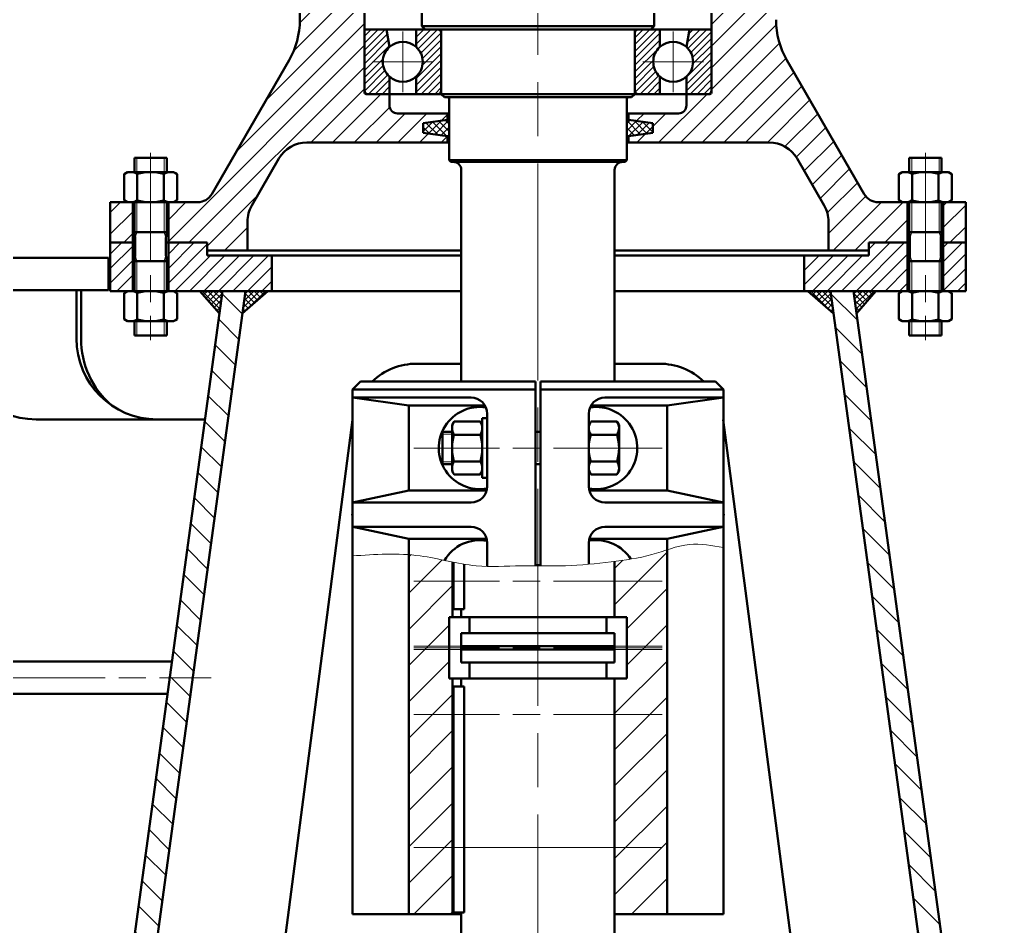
# Model space of a CAD drawing. Header units: millimetres. Extents: x 17368 to 100025, y -24769 to 12950.
# Drawn here: x 45506 to 45583, y -8906.7 to -8836.5 of the extents above; entities that cross this region are included whole.
import ezdxf

# ---------------------------------------------------------------- set-up
doc = ezdxf.new("R2010")
doc.units = ezdxf.units.MM
doc.header["$LTSCALE"] = 2.8
for name, pattern in [('AM_ISO08W050', [18, 12, -1.5, 3, -1.5]), ('AM_ISO08W050x2', [9, 6, -0.75, 1.5, -0.75]), ('DASHDOT', [30.5, 24, -3, 0.5, -3])]:
    doc.linetypes.add(name, pattern=pattern)
doc.layers.get('0').update_dxf_attribs({"lineweight": 50})
for name, color, linetype, lineweight in [('AM_0N', 7, 'Continuous', 50), ('AM_4N', 3, 'Continuous', 15), ('AM_7N', 4, 'AM_ISO08W050', 15), ('AM_8N', 1, 'Continuous', 15), ('bhatch', 5, 'Continuous', 15), ('DASH_DOT_LINE', 255, 'DASHDOT', 15), ('dim', 7, 'Continuous', 15), ('THICK_LINE', 255, 'Continuous', 15), ('THIN_LINE', 255, 'Continuous', 15), ('细实线', 5, 'Continuous', 15)]:
    doc.layers.add(name, color=color, linetype=linetype, lineweight=lineweight)

msp = doc.modelspace()

# ---------------------------------------------------------------- hatches: boundary and pattern name
at = {"layer": 'bhatch', "lineweight": 15}
h = msp.add_hatch(dxfattribs=at)
h.set_pattern_fill('ANSI31', color=256, scale=0.5, angle=90, style=0)
h.set_pattern_definition([(135, (-21993.8874, -4614.7845), (-1.122532015, -1.122532015), [])])
h.paths.add_polyline_path([(45523.50195, -8857.52245), (45521.73574, -8857.52245), (45517.65176, -8887.45995), (45519.41797, -8887.45995)])
h.paths.add_polyline_path([(45519.41797, -8887.45995), (45517.65176, -8887.45995), (45512.77827, -8923.18495), (45514.54448, -8923.18495)])
h.paths.add_polyline_path([(45509.28771, -8948.77245), (45511.05392, -8948.77245), (45514.54448, -8923.18495), (45512.77827, -8923.18495)])
h.paths.add_polyline_path([(45579.54715, -8923.18495), (45577.78094, -8923.18495), (45581.2715, -8948.77245), (45583.03771, -8948.77245)])
h.paths.add_polyline_path([(45577.78094, -8923.18495), (45579.54715, -8923.18495), (45570.58968, -8857.52245), (45568.82347, -8857.52245)])
at = {"layer": 'dim', "lineweight": 15}
h = msp.add_hatch(dxfattribs=at)
h.set_pattern_fill('ANSI31', color=256, scale=0.25, style=0)
h.set_pattern_definition([(45, (38046.3664, -7948.3736), (-0.56126601, 0.56126601), [])])
h.paths.add_polyline_path([(45514.78771, -8853.77245), (45513.03771, -8853.77245), (45513.03771, -8857.52245), (45514.78771, -8857.52245)])
h.paths.add_polyline_path([(45520.53771, -8854.77245), (45520.53771, -8853.77245), (45517.53771, -8853.77245), (45517.53771, -8857.52245), (45525.53771, -8857.52245), (45525.53771, -8854.77245)])
h.paths.add_polyline_path([(45571.78771, -8854.77245), (45566.78771, -8854.77245), (45566.78771, -8857.52245), (45574.78771, -8857.52245), (45574.78771, -8853.77245), (45571.78771, -8853.77245)])
h.paths.add_polyline_path([(45579.28771, -8853.77245), (45577.53771, -8853.77245), (45577.53771, -8857.52245), (45579.28771, -8857.52245)])
at = {"layer": '细实线', "lineweight": 15}
h = msp.add_hatch(dxfattribs=at)
h.set_pattern_fill('ANSI31', color=256, scale=0.375, style=0)
h.set_pattern_definition([(45, (39361.8303, -8875.3152), (-0.841899, 0.841899), [])])
h.paths.add_polyline_path([(45532.72521, -8837.40995, -0.00206221), (45532.72521, -8837.40882), (45532.72521, -8834.01108, -0.00206221), (45532.72521, -8834.00995), (45532.72521, -8829.37448), (45532.72521, -8829.37448), (45532.72521, -8827.64745), (45531.32521, -8827.64745), (45531.28771, -8827.6691), (45531.28771, -8832.58495), (45531.28771, -8833.89745), (45531.1693, -8834.1162), (45531.1693, -8834.52245), (45530.53771, -8834.8871), (45529.90611, -8834.52245), (45529.90611, -8834.1162), (45529.78771, -8833.89745), (45529.78771, -8832.58495), (45529.78771, -8827.6691), (45529.75021, -8827.64745), (45527.72045, -8827.64745), (45527.72045, -8836.53189, -0.1316525), (45526.88311, -8839.65689), (45520.89855, -8850.02245, -0.26794919), (45519.81602, -8850.64745), (45517.70724, -8850.64745, -0.00618257), (45517.68376, -8850.64745), (45517.53771, -8850.64745), (45517.53771, -8853.77245), (45520.53771, -8853.77245), (45520.53771, -8854.39745), (45523.66271, -8854.39745), (45523.66271, -8852.15466, -0.1316525), (45523.99765, -8850.90466), (45526.09471, -8847.27245, -0.26794919), (45528.25977, -8846.02245), (45539.16271, -8846.02245), (45539.16271, -8845.52245), (45537.26377, -8845.27245), (45537.26377, -8844.52245), (45539.16271, -8844.27245), (45539.16271, -8843.77245), (45535.28771, -8843.77245, -0.41421356), (45534.66271, -8843.14745), (45534.66271, -8842.27245), (45532.85021, -8842.27245, -0.41421356), (45532.72521, -8842.14745), (45532.72521, -8842.01152, -0.00149251), (45532.72521, -8842.00995)])
h.paths.add_polyline_path([(45565.44231, -8839.65689, -0.1316525), (45564.60497, -8836.53189), (45564.60497, -8827.64745), (45562.53771, -8827.64745), (45562.53771, -8831.95995), (45562.53771, -8833.89745), (45562.4193, -8834.1162), (45562.4193, -8834.52245), (45561.78771, -8834.8871), (45561.15611, -8834.52245), (45561.15611, -8834.1162), (45561.03771, -8833.89745), (45561.03771, -8831.95995), (45561.03771, -8827.64745), (45559.60021, -8827.64745), (45559.60021, -8842.14745, -0.41421356), (45559.47521, -8842.27245), (45557.66271, -8842.27245), (45557.66271, -8843.14745, -0.41421356), (45557.03771, -8843.77245), (45553.16271, -8843.77245), (45553.16271, -8844.27245), (45555.06165, -8844.52245), (45555.06165, -8845.27245), (45553.16271, -8845.52245), (45553.16271, -8846.02245), (45564.06565, -8846.02245, -0.26794919), (45566.23071, -8847.27245), (45568.32777, -8850.90466, -0.1316525), (45568.66271, -8852.15466), (45568.66271, -8854.39745), (45571.78771, -8854.39745), (45571.78771, -8853.77245), (45574.78771, -8853.77245), (45574.78771, -8850.64745), (45574.63697, -8850.64745, -0.00371511), (45574.62286, -8850.64745), (45572.5094, -8850.64745, -0.26794919), (45571.42687, -8850.02245)])
h.paths.add_polyline_path([(45562.53771, -8831.95995), (45562.4193, -8832.08495), (45562.4193, -8833.89745), (45562.53771, -8833.89745)], flags=17)
h.paths.add_polyline_path([(45561.15611, -8832.08495), (45561.03771, -8831.95995), (45561.03771, -8833.89745), (45561.15611, -8833.89745)], flags=17)
h.paths.add_polyline_path([(45529.90611, -8832.70995), (45529.78771, -8832.58495), (45529.78771, -8833.89745), (45529.90611, -8833.89745)], flags=17)
h.paths.add_polyline_path([(45531.28771, -8832.58495), (45531.1693, -8832.70995), (45531.1693, -8833.89745), (45531.28771, -8833.89745)], flags=17)
h.paths.add_polyline_path([(45531.28771, -8833.89745), (45531.1693, -8833.89745), (45531.1693, -8834.1162)], flags=17)
h.paths.add_polyline_path([(45529.90611, -8833.89745), (45529.78771, -8833.89745), (45529.90611, -8834.1162)], flags=17)
h.paths.add_polyline_path([(45562.53771, -8833.89745), (45562.4193, -8833.89745), (45562.4193, -8834.1162)], flags=17)
h.paths.add_polyline_path([(45561.15611, -8833.89745), (45561.03771, -8833.89745), (45561.15611, -8834.1162)], flags=17)
h.paths.add_polyline_path([(45514.78771, -8850.64745), (45514.64167, -8850.64745, -0.00618257), (45514.61818, -8850.64745), (45513.03771, -8850.64745), (45513.03771, -8853.77245), (45514.78771, -8853.77245)])
h.paths.add_polyline_path([(45579.28771, -8850.64745), (45577.70184, -8850.64745, -0.00334247), (45577.68914, -8850.64745), (45577.53771, -8850.64745), (45577.53771, -8853.77245), (45579.28771, -8853.77245)])
h = msp.add_hatch(dxfattribs=at)
h.set_pattern_fill('ANSI37', color=256, scale=0.125, style=0)
h.set_pattern_definition([(45, (39361.8303, -8875.31524), (-0.280633004, 0.280633004), []), (135, (39361.8303, -8875.31524), (-0.280633004, -0.280633004), [])])
h.paths.add_polyline_path([(45537.26377, -8844.52245), (45537.26377, -8845.27245), (45539.16271, -8845.52245), (45539.28771, -8845.52245), (45539.28771, -8844.27245), (45539.16271, -8844.27245)])
h.paths.add_polyline_path([(45553.16271, -8844.27245), (45553.03771, -8844.27245), (45553.03771, -8845.52245), (45553.16271, -8845.52245), (45555.06165, -8845.27245), (45555.06165, -8844.52245)])
h = msp.add_hatch(dxfattribs=at)
h.set_pattern_fill('ANSI37', color=256, scale=0.1, style=0)
h.set_pattern_definition([(45, (-21993.8874, -4614.7845), (-0.224506403, 0.224506403), []), (135, (-21993.8874, -4614.7845), (-0.224506403, -0.224506403), [])])
h.paths.add_polyline_path([(45521.73574, -8857.52245), (45519.98574, -8857.52245), (45521.4992, -8859.25639)])
h.paths.add_polyline_path([(45525.25195, -8857.52245), (45523.50195, -8857.52245), (45523.26541, -8859.25639)])
h.paths.add_polyline_path([(45572.33968, -8857.52245), (45570.58968, -8857.52245), (45570.82622, -8859.25639)])
h.paths.add_polyline_path([(45568.82347, -8857.52245), (45567.07347, -8857.52245), (45569.06001, -8859.25639)])
h = msp.add_hatch(dxfattribs=at)
h.set_pattern_fill('ANSI31', color=256, scale=0.625, style=0)
h.set_pattern_definition([(45, (37331.3713, -9270.0737), (-1.403165, 1.403165), [])])
edge = h.paths.add_edge_path()
edge.add_line((45536.16271, -8905.77245), (45539.55021, -8905.77245))
edge.add_line((45539.55021, -8905.77245), (45539.55021, -8887.52245))
edge.add_line((45539.55021, -8887.52245), (45539.28771, -8887.52245))
edge.add_line((45539.28771, -8887.52245), (45539.28771, -8882.77245))
edge.add_line((45539.28771, -8882.77245), (45539.55021, -8882.77245))
edge.add_line((45539.55021, -8882.77245), (45539.55021, -8878.50569))
edge.add_spline(control_points=[(45539.55021, -8878.50569), (45538.7137, -8878.33618), (45537.59086, -8878.074), (45536.45513, -8877.96065), (45536.16271, -8877.93971)], knot_values=[34.93833839, 34.93833839, 34.93833839, 34.93833839, 55.36989049, 62.4315521, 62.4315521, 62.4315521, 62.4315521], degree=3, periodic=0)
edge.add_line((45536.16271, -8877.93971), (45536.16271, -8905.77245))
edge = h.paths.add_edge_path()
edge.add_line((45553.03771, -8887.52245), (45552.10021, -8887.52245))
edge.add_line((45552.10021, -8887.52245), (45552.10021, -8905.77245))
edge.add_line((45552.10021, -8905.77245), (45556.16271, -8905.77245))
edge.add_line((45556.16271, -8905.77245), (45556.16271, -8877.55586))
edge.add_spline(control_points=[(45556.16271, -8877.55586), (45555.76663, -8877.68302), (45554.43567, -8878.13703), (45553.06607, -8878.33228), (45552.10021, -8878.45137)], knot_values=[163.15718723, 163.15718723, 163.15718723, 163.15718723, 173.04531885, 196.38594709, 196.38594709, 196.38594709, 196.38594709], degree=3, periodic=0)
edge.add_line((45552.10021, -8878.45137), (45552.10021, -8882.77245))
edge.add_line((45552.10021, -8882.77245), (45553.03771, -8882.77245))
edge.add_line((45553.03771, -8882.77245), (45553.03771, -8887.52245))

# ---------------------------------------------------------------- linework, layer by layer
for p, q in [((45527.72045, -8827.64745), (45527.72045, -8836.53189)), ((45532.72521, -8827.64745), (45532.72521, -8842.14745)), ((45559.60021, -8827.64745), (45559.60021, -8842.14745)), ((45537.16271, -8834.39745), (45537.16271, -8837.02245)), ((45555.16271, -8834.39745), (45555.16271, -8837.02245)), ((45546.16271, -8837.02245), (45537.16271, -8837.02245)), ((45537.16271, -8837.02245), (45537.41271, -8837.27245)), ((45538.66271, -8837.27245), (45538.66271, -8842.27245)), ((45538.66271, -8837.27245), (45546.16271, -8837.27245)), ((45546.16271, -8837.02245), (45555.16271, -8837.02245)), ((45553.66271, -8837.27245), (45546.16271, -8837.27245)), ((45553.66271, -8837.27245), (45553.66271, -8842.27245)), ((45555.16271, -8837.02245), (45554.91271, -8837.27245)), ((45520.89855, -8850.02245), (45526.88311, -8839.65689)), ((45571.42687, -8850.02245), (45565.44231, -8839.65689)), ((45534.66271, -8842.27245), (45532.85021, -8842.27245)), ((45538.66271, -8842.27245), (45546.16271, -8842.27245)), ((45538.66271, -8842.27245), (45538.91271, -8842.52245)), ((45538.91271, -8842.52245), (45546.16271, -8842.52245)), ((45539.28771, -8847.39745), (45539.28771, -8842.64745)), ((45539.28771, -8847.39745), (45539.28771, -8842.64745)), ((45553.66271, -8842.27245), (45546.16271, -8842.27245)), ((45553.41271, -8842.52245), (45546.16271, -8842.52245)), ((45553.03771, -8847.39745), (45553.03771, -8842.64745)), ((45553.03771, -8847.39745), (45553.03771, -8842.64745)), ((45553.66271, -8842.27245), (45553.41271, -8842.52245)), ((45557.66271, -8842.27245), (45559.47521, -8842.27245)), ((45523.99765, -8850.90466), (45526.09471, -8847.27245)), ((45568.32777, -8850.90466), (45566.23071, -8847.27245)), ((45539.41271, -8847.52245), (45539.28771, -8847.39745)), ((45539.28771, -8847.39745), (45553.03771, -8847.39745)), ((45539.41271, -8847.52245), (45552.91271, -8847.52245)), ((45552.91271, -8847.52245), (45553.03771, -8847.39745)), ((45514.10333, -8848.46924), (45514.37924, -8848.30995)), ((45514.10333, -8850.48816), (45514.10333, -8848.46924)), ((45517.94618, -8848.30995), (45514.37924, -8848.30995)), ((45515.13302, -8850.48816), (45515.13302, -8848.46924)), ((45517.1924, -8850.48816), (45517.1924, -8848.46924)), ((45518.22209, -8848.46924), (45517.94618, -8848.30995)), ((45518.22209, -8850.48816), (45518.22209, -8848.46924)), ((45540.22521, -8848.14745), (45540.22521, -8864.52245)), ((45552.10021, -8848.14745), (45552.10021, -8864.52245)), ((45574.10334, -8848.46924), (45574.37925, -8848.30995)), ((45574.10334, -8850.48816), (45574.10334, -8848.46924)), ((45577.94619, -8848.30995), (45574.37925, -8848.30995)), ((45575.13303, -8850.48816), (45575.13303, -8848.46924)), ((45577.19241, -8850.48816), (45577.19241, -8848.46924)), ((45578.22209, -8848.46924), (45577.94619, -8848.30995)), ((45578.22209, -8850.48816), (45578.22209, -8848.46924)), ((45513.03771, -8850.64745), (45519.81602, -8850.64745)), ((45513.03771, -8850.64745), (45513.03771, -8853.77245)), ((45514.10333, -8850.48816), (45514.37924, -8850.64745)), ((45517.94618, -8850.64745), (45514.37924, -8850.64745)), ((45514.78771, -8853.77245), (45514.78771, -8850.64745)), ((45514.78771, -8853.77245), (45514.78771, -8850.64745)), ((45517.53771, -8853.77245), (45517.53771, -8850.64745)), ((45517.53771, -8853.77245), (45517.53771, -8850.64745)), ((45518.22209, -8850.48816), (45517.94618, -8850.64745)), ((45579.28771, -8850.64745), (45572.5094, -8850.64745)), ((45574.10334, -8850.48816), (45574.37925, -8850.64745)), ((45577.94619, -8850.64745), (45574.37925, -8850.64745)), ((45574.78772, -8853.77245), (45574.78772, -8850.64745)), ((45574.78772, -8853.77245), (45574.78772, -8850.64745)), ((45577.53772, -8853.77245), (45577.53772, -8850.64745)), ((45577.53772, -8853.77245), (45577.53772, -8850.64745)), ((45578.22209, -8850.48816), (45577.94619, -8850.64745)), ((45579.28771, -8850.64745), (45579.28771, -8853.77245)), ((45523.66271, -8852.15466), (45523.66271, -8854.39745)), ((45568.66271, -8852.15466), (45568.66271, -8854.39745)), ((45513.03771, -8853.77245), (45514.97377, -8853.77245)), ((45513.03771, -8853.77245), (45513.03771, -8857.52245)), ((45514.78771, -8853.77245), (45514.78771, -8857.52245)), ((45517.35165, -8853.77245), (45520.53771, -8853.77245)), ((45517.53771, -8853.77245), (45517.53771, -8857.52245)), ((45520.53771, -8853.77245), (45520.53771, -8854.77245)), ((45571.78771, -8853.77245), (45571.78771, -8854.77245)), ((45571.78771, -8853.77245), (45574.97378, -8853.77245)), ((45574.78772, -8853.77245), (45574.78772, -8857.52245)), ((45577.35166, -8853.77245), (45579.28771, -8853.77245)), ((45577.53772, -8853.77245), (45577.53772, -8857.52245)), ((45579.28771, -8853.77245), (45579.28771, -8857.52245)), ((45520.53771, -8854.39745), (45540.22521, -8854.39745)), ((45520.53771, -8854.77245), (45540.22521, -8854.77245)), ((45525.53771, -8854.77245), (45525.53771, -8857.52245)), ((45571.78771, -8854.39745), (45552.10021, -8854.39745)), ((45552.10021, -8854.77245), (45571.78771, -8854.77245)), ((45566.78771, -8854.77245), (45566.78771, -8857.52245)), ((45509.28771, -8948.77245), (45521.73574, -8857.52245)), ((45511.05392, -8948.77245), (45523.50195, -8857.52245)), ((45513.03771, -8857.52245), (45540.22521, -8857.52245)), ((45514.10333, -8857.68174), (45514.37924, -8857.52245)), ((45514.10333, -8857.68174), (45514.10333, -8859.70066)), ((45517.94618, -8857.52245), (45514.37924, -8857.52245)), ((45515.13302, -8857.68174), (45515.13302, -8859.70066)), ((45517.1924, -8857.68174), (45517.1924, -8859.70066)), ((45518.22209, -8857.68174), (45517.94618, -8857.52245)), ((45518.22209, -8857.68174), (45518.22209, -8859.70066)), ((45519.98574, -8857.52245), (45521.4992, -8859.25639)), ((45523.26541, -8859.25639), (45525.25195, -8857.52245)), ((45552.10021, -8857.52245), (45579.28771, -8857.52245)), ((45569.06001, -8859.25639), (45567.07347, -8857.52245)), ((45581.2715, -8948.77245), (45568.82347, -8857.52245)), ((45583.03771, -8948.77245), (45570.58968, -8857.52245)), ((45572.33968, -8857.52245), (45570.82622, -8859.25639)), ((45574.10334, -8857.68174), (45574.37925, -8857.52245)), ((45574.10334, -8857.68174), (45574.10334, -8859.70066)), ((45577.94619, -8857.52245), (45574.37925, -8857.52245)), ((45575.13303, -8857.68174), (45575.13303, -8859.70066)), ((45577.19241, -8857.68174), (45577.19241, -8859.70066)), ((45578.22209, -8857.68174), (45577.94619, -8857.52245)), ((45578.22209, -8857.68174), (45578.22209, -8859.70066)), ((45514.10333, -8859.70066), (45514.37924, -8859.85995)), ((45517.94618, -8859.85995), (45514.37924, -8859.85995)), ((45518.22209, -8859.70066), (45517.94618, -8859.85995)), ((45574.10334, -8859.70066), (45574.37925, -8859.85995)), ((45577.94619, -8859.85995), (45574.37925, -8859.85995)), ((45578.22209, -8859.70066), (45577.94619, -8859.85995)), ((45536.76718, -8863.14745), (45540.22521, -8863.14745)), ((45552.10021, -8863.14745), (45555.55824, -8863.14745)), ((45531.78771, -8865.14745), (45532.41271, -8864.52245)), ((45532.41271, -8864.52245), (45545.97521, -8864.52245)), ((45545.97521, -8864.52245), (45545.97521, -8878.79344)), ((45546.35021, -8864.52245), (45546.35021, -8878.79768)), ((45546.35021, -8864.52245), (45559.91271, -8864.52245)), ((45560.53771, -8865.14745), (45559.91271, -8864.52245)), ((45531.78771, -8905.77245), (45531.78771, -8865.14745)), ((45531.78771, -8865.14745), (45545.97521, -8865.14745)), ((45531.78771, -8865.77245), (45540.97521, -8865.77245)), ((45531.78771, -8865.77245), (45536.16271, -8866.39745)), ((45546.35021, -8865.14745), (45560.53771, -8865.14745)), ((45551.35021, -8865.77245), (45560.53771, -8865.77245)), ((45560.53771, -8865.77245), (45556.16271, -8866.39745)), ((45560.53771, -8865.14745), (45560.53771, -8905.77245)), ((45536.16271, -8866.39745), (45542.05774, -8866.39745)), ((45536.16271, -8872.95995), (45536.16271, -8866.39745)), ((45550.26767, -8866.39745), (45556.16271, -8866.39745)), ((45556.16271, -8872.95995), (45556.16271, -8866.39745)), ((45542.22521, -8867.02245), (45542.22521, -8872.64745)), ((45550.10021, -8867.02245), (45550.10021, -8872.64745)), ((45525.1981, -8918.18495), (45531.80918, -8867.50074)), ((45539.672, -8867.61932), (45539.51271, -8867.89523)), ((45539.51271, -8867.89523), (45539.51271, -8871.46217)), ((45541.69091, -8867.61932), (45539.672, -8867.61932)), ((45541.69091, -8867.61932), (45541.85021, -8867.89523)), ((45541.85021, -8871.9912), (45541.85021, -8867.3662)), ((45542.22521, -8867.3662), (45541.85021, -8867.3662)), ((45541.85021, -8871.5537), (45541.85021, -8867.8037)), ((45541.85021, -8867.89523), (45541.85021, -8871.46217)), ((45542.22521, -8871.9912), (45542.22521, -8867.3662)), ((45550.2595, -8867.61932), (45550.10021, -8867.89523)), ((45550.10021, -8867.89523), (45550.10021, -8871.46217)), ((45552.27841, -8867.61932), (45550.2595, -8867.61932)), ((45552.27841, -8867.61932), (45552.4377, -8867.89523)), ((45552.4377, -8867.89523), (45552.4377, -8871.46217)), ((45567.12732, -8918.18495), (45560.51624, -8867.50074)), ((45538.7627, -8868.4287), (45539.51271, -8868.4287)), ((45538.7627, -8870.9287), (45538.7627, -8868.4287)), ((45541.69091, -8868.64901), (45539.672, -8868.64901)), ((45546.35021, -8868.4287), (45545.97521, -8868.4287)), ((45552.27841, -8868.64901), (45550.2595, -8868.64901)), ((45538.7627, -8870.9287), (45539.51271, -8870.9287)), ((45541.69091, -8870.70839), (45539.672, -8870.70839)), ((45546.35021, -8870.9287), (45545.97521, -8870.9287)), ((45552.27841, -8870.70839), (45550.2595, -8870.70839)), ((45541.69091, -8871.73807), (45539.672, -8871.73807)), ((45541.69091, -8871.73807), (45541.85021, -8871.46217)), ((45550.2595, -8871.73808), (45550.10021, -8871.46217)), ((45552.27841, -8871.73808), (45550.2595, -8871.73808)), ((45552.27841, -8871.73808), (45552.4377, -8871.46217)), ((45542.22521, -8871.9912), (45541.85021, -8871.9912)), ((45531.78771, -8873.89745), (45536.16271, -8872.95995)), ((45536.16271, -8872.95995), (45542.18551, -8872.95995)), ((45556.16271, -8872.95995), (45550.1399, -8872.95995)), ((45560.53771, -8873.89745), (45556.16271, -8872.95995)), ((45531.78771, -8873.89745), (45540.97521, -8873.89745)), ((45560.53771, -8873.89745), (45551.35021, -8873.89745)), ((45531.78771, -8875.77245), (45540.97521, -8875.77245)), ((45531.81505, -8875.77245), (45536.16271, -8876.70995)), ((45560.53771, -8875.77245), (45551.35021, -8875.77245)), ((45560.51037, -8875.77245), (45556.16271, -8876.70995)), ((45536.16271, -8905.77245), (45536.16271, -8876.70995)), ((45536.16271, -8876.70995), (45542.18551, -8876.70995)), ((45542.22521, -8877.02245), (45542.22521, -8878.83926)), ((45550.10021, -8877.02245), (45550.10021, -8878.67495)), ((45556.16271, -8876.70995), (45550.1399, -8876.70995)), ((45556.16271, -8905.77245), (45556.16271, -8876.70995)), ((45539.55021, -8882.77245), (45539.55021, -8878.50569)), ((45539.62521, -8882.14745), (45539.62521, -8878.52082)), ((45540.43426, -8882.14745), (45540.43426, -8878.67051)), ((45546.35021, -8878.7412), (45545.97521, -8878.7412)), ((45552.10021, -8882.77245), (45552.10021, -8878.45137)), ((45540.43426, -8882.14745), (45539.62521, -8882.14745)), ((45540.22521, -8882.77245), (45540.22521, -8882.14745)), ((45539.28771, -8882.77245), (45546.16271, -8882.77245)), ((45539.28771, -8882.77245), (45539.28771, -8887.52245)), ((45540.85021, -8882.77245), (45540.85021, -8884.02245)), ((45546.16271, -8882.77245), (45553.03771, -8882.77245)), ((45551.47521, -8882.77245), (45551.47521, -8884.02245)), ((45553.03771, -8882.77245), (45553.03771, -8887.52245)), ((45540.22521, -8884.02245), (45540.22521, -8886.27245)), ((45540.22521, -8884.02245), (45546.16271, -8884.02245)), ((45546.16271, -8884.02245), (45552.10021, -8884.02245)), ((45552.10021, -8884.02245), (45552.10021, -8886.27245)), ((45540.22521, -8885.02245), (45552.10021, -8885.02245)), ((45552.10021, -8885.27245), (45540.22521, -8885.27245)), ((45480.41271, -8886.20995), (45517.82229, -8886.20995)), ((45540.22521, -8886.27245), (45546.16271, -8886.27245)), ((45540.85021, -8886.27245), (45540.85021, -8887.52245)), ((45546.16271, -8886.27245), (45552.10021, -8886.27245)), ((45551.47521, -8886.27245), (45551.47521, -8887.52245)), ((45546.16271, -8887.52245), (45539.28771, -8887.52245)), ((45539.55021, -8887.52245), (45539.55021, -8905.77245)), ((45540.22521, -8887.52245), (45540.22521, -8888.14745)), ((45553.03771, -8887.52245), (45546.16271, -8887.52245)), ((45552.10021, -8887.52245), (45552.10021, -8907.77245)), ((45480.41271, -8888.70995), (45517.48124, -8888.70995)), ((45540.43426, -8888.14745), (45539.62521, -8888.14745)), ((45539.62521, -8888.14745), (45539.62521, -8905.77245)), ((45540.43426, -8888.14745), (45540.43426, -8905.64745)), ((45540.22521, -8905.77245), (45531.78771, -8905.77245)), ((45540.43426, -8905.64745), (45539.62521, -8905.64745)), ((45540.22521, -8905.64745), (45540.22521, -8907.77245)), ((45560.53771, -8905.77245), (45552.10021, -8905.77245))]:
    msp.add_line(p, q)
at = {"color": 7, "ltscale": 20}
for p, q in [((45534.66271, -8842.27245), (45534.66271, -8843.16932)), ((45557.66271, -8842.27245), (45557.66271, -8843.16932)), ((45539.28771, -8843.77245), (45535.28771, -8843.77245)), ((45539.16271, -8843.77245), (45539.16271, -8844.27245)), ((45553.03771, -8843.77245), (45557.03771, -8843.77245)), ((45553.16271, -8843.77245), (45553.16271, -8844.27245)), ((45539.16271, -8844.27245), (45537.26377, -8844.52245)), ((45537.26377, -8844.52245), (45537.26377, -8845.27245)), ((45539.16271, -8844.27245), (45539.28771, -8844.27245)), ((45553.16271, -8844.27245), (45553.03771, -8844.27245)), ((45553.16271, -8844.27245), (45555.06165, -8844.52245)), ((45555.06165, -8844.52245), (45555.06165, -8845.27245)), ((45539.16271, -8845.52245), (45537.26377, -8845.27245)), ((45539.16271, -8845.52245), (45539.28771, -8845.52245)), ((45539.16271, -8845.52245), (45539.16271, -8846.02245)), ((45553.03771, -8845.52245), (45553.16271, -8845.52245)), ((45553.16271, -8845.52245), (45555.06165, -8845.27245)), ((45553.16271, -8845.52245), (45553.16271, -8846.02245)), ((45539.28771, -8846.02245), (45528.25977, -8846.02245)), ((45553.03771, -8846.02245), (45564.06565, -8846.02245))]:
    msp.add_line(p, q, dxfattribs=at)
at = {"color": 7}
for p, q in [((45480.41271, -8854.95995), (45512.91271, -8854.95995)), ((45512.91271, -8854.95995), (45512.91271, -8857.45995)), ((45480.41271, -8857.45995), (45512.91271, -8857.45995)), ((45510.41271, -8857.45995), (45510.41271, -8861.20995)), ((45510.78771, -8857.45995), (45510.78771, -8861.20995)), ((45507.28771, -8867.45995), (45520.3801, -8867.45995))]:
    msp.add_line(p, q, dxfattribs=at)
for centre, radius, start, end in [((45521.47045, -8836.53189), 6.25, 330, 0), ((45570.85497, -8836.53189), 6.25, 180, 210), ((45532.85021, -8842.14745), 0.125, 180, 270), ((45539.16271, -8842.64745), 0.125, 0, 90), ((45553.16271, -8842.64745), 0.125, 90, 180), ((45559.47521, -8842.14745), 0.125, 270, 0), ((45528.25977, -8848.52245), 2.5, 90, 150), ((45564.06565, -8848.52245), 2.5, 30, 90), ((45539.60021, -8848.14745), 0.625, 0, 90), ((45552.72521, -8848.14745), 0.625, 89.9999999, 180), ((45514.62992, -8849.25955), 0.94968, 58.0108185, 123.6756897), ((45516.16271, -8852.05995), 3.75, 74.0628204, 105.9371796), ((45517.6955, -8849.25955), 0.94968, 56.3243103, 121.9891815), ((45574.62993, -8849.25955), 0.94968, 58.0108185, 123.6756897), ((45576.16272, -8852.05995), 3.75, 74.0628204, 105.9371796), ((45577.69551, -8849.25955), 0.94968, 56.3243103, 121.9891815), ((45519.81602, -8849.39745), 1.25, 270, 330), ((45572.5094, -8849.39745), 1.25, 210, 270), ((45514.62992, -8849.69785), 0.94968, 236.3243103, 302.4802132), ((45516.16271, -8846.89745), 3.75, 254.0628052, 285.9371853), ((45517.6955, -8849.69785), 0.94968, 238.0108032, 303.6756935), ((45526.16271, -8852.15466), 2.5, 150, 180), ((45566.16271, -8852.15466), 2.5, 0, 30), ((45574.62993, -8849.69785), 0.94968, 236.3243103, 302.4802132), ((45576.16272, -8846.89745), 3.75, 254.0628052, 285.9371853), ((45577.69551, -8849.69785), 0.94968, 238.0108032, 303.6756935), ((45514.62992, -8858.47205), 0.94968, 57.5197868, 123.6756897), ((45516.16271, -8861.27245), 3.75, 74.0628147, 105.9371948), ((45517.6955, -8858.47205), 0.94968, 56.3243065, 121.9891968), ((45574.62993, -8858.47205), 0.94968, 57.5197868, 123.6756897), ((45576.16272, -8861.27245), 3.75, 74.0628147, 105.9371948), ((45577.69551, -8858.47205), 0.94968, 56.3243065, 121.9891968), ((45514.62992, -8858.91034), 0.94968, 236.3243103, 301.9891815), ((45516.16271, -8856.10995), 3.75, 254.0628204, 285.9371796), ((45517.6955, -8858.91034), 0.94968, 238.0108185, 303.6756897), ((45574.62993, -8858.91034), 0.94968, 236.3243103, 301.9891815), ((45576.16272, -8856.10995), 3.75, 254.0628204, 285.9371796), ((45577.69551, -8858.91034), 0.94968, 238.0108185, 303.6756897), ((45536.76718, -8868.14745), 5, 90, 133.5311522), ((45555.55824, -8868.14745), 5, 46.4688478, 90), ((45540.97521, -8867.02245), 1.25, 0, 90), ((45551.35021, -8867.02245), 1.25, 90, 180), ((45541.65229, -8869.6787), 3.17708, 81.4027715, 280.2049211), ((45550.67312, -8869.6787), 3.17708, 259.7950789, 98.5972285), ((45540.46231, -8868.14591), 0.94968, 146.3243103, 211.9891815), ((45540.9006, -8868.14591), 0.94968, 328.0108032, 33.6756935), ((45551.04981, -8868.14591), 0.94968, 146.3243103, 211.9891815), ((45551.4881, -8868.14591), 0.94968, 328.0108032, 33.6756935), ((45543.26271, -8869.6787), 3.75, 164.0628204, 195.9371796), ((45538.10021, -8869.6787), 3.75, 344.0628052, 15.9371853), ((45553.85021, -8869.6787), 3.75, 164.0628204, 195.9371796), ((45548.6877, -8869.6787), 3.75, 344.0628052, 15.9371853), ((45540.46231, -8871.21149), 0.94968, 148.0108185, 213.6756897), ((45540.9006, -8871.21149), 0.94968, 326.3243103, 32.4802132), ((45551.04981, -8871.21149), 0.94968, 148.0108185, 213.6756897), ((45551.4881, -8871.21149), 0.94968, 326.3243103, 32.4802132), ((45540.97521, -8872.64745), 1.25, 270, 0), ((45551.35021, -8872.64745), 1.25, 180, 270), ((45540.97521, -8877.02245), 1.25, 0, 90), ((45551.35021, -8877.02245), 1.25, 90, 180), ((45541.65229, -8879.9912), 3.17708, 79.7950789, 149.407771), ((45550.67312, -8879.9912), 3.17708, 32.6304878, 98.5972285)]:
    msp.add_arc(centre, radius, start, end)
at = {"color": 7, "ltscale": 20}
for centre, start, end in [((45535.28771, -8843.14745), 180, 270), ((45557.03771, -8843.14745), 270, 0)]:
    msp.add_arc(centre, 0.625, start, end, dxfattribs=at)
at = {"color": 7}
for centre, radius, start, end in [((45507.28771, -8861.20995), 6.25, 180, 270), ((45516.66271, -8861.20995), 6.25, 180, 270), ((45517.47664, -8861.27586), 6.68925, 179.4354625, 229.8294308)]:
    msp.add_arc(centre, radius, start, end, dxfattribs=at)
for p in [(45531.78771, -8874.83495), (45560.53771, -8874.83495)]:
    msp.add_point(p)
at = {"layer": 'AM_0N', "extrusion": (0, 1, 0)}
for p, q in [((45534.42228, -8837.27245), (45532.86271, -8837.27245)), ((45534.42228, -8837.27245), (45536.72708, -8837.27245)), ((45538.40021, -8837.27245), (45536.72708, -8837.27245)), ((45538.40021, -8837.27245), (45538.66271, -8837.27245)), ((45553.66271, -8837.27245), (45553.92521, -8837.27245)), ((45555.59833, -8837.27245), (45553.92521, -8837.27245)), ((45555.59833, -8837.27245), (45557.90313, -8837.27245)), ((45559.46271, -8837.27245), (45557.90313, -8837.27245)), ((45534.66083, -8842.27245), (45532.98771, -8842.27245)), ((45534.66083, -8842.27245), (45536.72708, -8842.27245)), ((45538.40021, -8842.27245), (45536.72708, -8842.27245)), ((45538.40021, -8842.27245), (45538.66271, -8842.27245)), ((45553.66271, -8842.27245), (45553.92521, -8842.27245)), ((45553.92521, -8842.27245), (45555.59833, -8842.27245)), ((45555.59833, -8842.27245), (45557.66458, -8842.27245)), ((45557.66458, -8842.27245), (45559.33771, -8842.27245)), ((45517.41271, -8847.20995), (45514.91271, -8847.20995)), ((45515.10441, -8847.20995), (45514.91271, -8847.20995)), ((45515.10441, -8847.20995), (45517.22101, -8847.20995)), ((45517.22101, -8847.20995), (45517.41271, -8847.20995)), ((45577.41272, -8847.20995), (45574.91272, -8847.20995)), ((45575.10442, -8847.20995), (45574.91272, -8847.20995)), ((45575.10442, -8847.20995), (45577.22102, -8847.20995)), ((45577.22102, -8847.20995), (45577.41272, -8847.20995)), ((45517.41271, -8852.95995), (45514.91271, -8852.95995)), ((45577.41272, -8852.95995), (45574.91272, -8852.95995)), ((45517.41271, -8855.20995), (45514.91271, -8855.20995)), ((45577.41272, -8855.20995), (45574.91272, -8855.20995)), ((45517.41271, -8860.95995), (45514.91271, -8860.95995)), ((45514.91271, -8860.95995), (45515.10441, -8860.95995)), ((45517.22101, -8860.95995), (45515.10441, -8860.95995)), ((45517.41271, -8860.95995), (45517.22101, -8860.95995)), ((45577.41272, -8860.95995), (45574.91272, -8860.95995)), ((45574.91272, -8860.95995), (45575.10442, -8860.95995)), ((45577.22102, -8860.95995), (45575.10442, -8860.95995)), ((45577.41272, -8860.95995), (45577.22102, -8860.95995))]:
    msp.add_line(p, q, dxfattribs=at)
at = {"layer": 'AM_0N', "extrusion": (0.984808, 0.173648, 0)}
msp.add_line((45534.66083, -8838.62536), (45534.42228, -8837.27245), dxfattribs=at)
at = {"layer": 'AM_0N', "extrusion": (1, 0, 0)}
for p, q in [((45536.72708, -8837.27245), (45536.72708, -8838.62536)), ((45555.59833, -8837.27245), (45555.59833, -8838.62536)), ((45532.72521, -8837.40995), (45532.72521, -8842.00995)), ((45538.66271, -8842.00995), (45538.66271, -8837.53495)), ((45553.66271, -8842.00995), (45553.66271, -8837.53495)), ((45559.60021, -8842.00995), (45559.60021, -8837.40995)), ((45534.66083, -8840.91954), (45534.66083, -8842.27245)), ((45536.72708, -8840.91954), (45536.72708, -8842.27245)), ((45555.59833, -8840.91954), (45555.59833, -8842.27245)), ((45557.66458, -8840.91954), (45557.66458, -8842.27245)), ((45514.91271, -8847.20995), (45514.91271, -8848.30995)), ((45517.41271, -8847.20995), (45517.41271, -8848.30995)), ((45574.91272, -8847.20995), (45574.91272, -8848.30995)), ((45577.41272, -8847.20995), (45577.41272, -8848.30995)), ((45514.91271, -8850.64745), (45514.91271, -8852.95995)), ((45517.41271, -8850.64745), (45517.41271, -8852.95995)), ((45574.91272, -8850.64745), (45574.91272, -8852.95995)), ((45577.41272, -8850.64745), (45577.41272, -8852.95995)), ((45514.97377, -8853.4287), (45514.97377, -8854.7412)), ((45517.35165, -8853.4287), (45517.35165, -8854.7412)), ((45574.97378, -8853.4287), (45574.97378, -8854.7412)), ((45577.35166, -8853.4287), (45577.35166, -8854.7412)), ((45514.91271, -8855.20995), (45514.91271, -8857.52245)), ((45517.41271, -8855.20995), (45517.41271, -8857.52245)), ((45574.91272, -8855.20995), (45574.91272, -8857.52245)), ((45577.41272, -8855.20995), (45577.41272, -8857.52245)), ((45514.91271, -8859.85995), (45514.91271, -8860.95995)), ((45517.41271, -8859.85995), (45517.41271, -8860.95995)), ((45574.91272, -8859.85995), (45574.91272, -8860.95995)), ((45577.41272, -8859.85995), (45577.41272, -8860.95995))]:
    msp.add_line(p, q, dxfattribs=at)
at = {"layer": 'AM_0N', "extrusion": (0.984808, -0.173648, 0)}
msp.add_line((45557.66458, -8838.62536), (45557.90313, -8837.27245), dxfattribs=at)
at = {"layer": 'AM_0N', "extrusion": (0.991622, 0.129175, 0)}
for p, q in [((45514.91271, -8852.95995), (45514.97377, -8853.4287)), ((45574.91272, -8852.95995), (45574.97378, -8853.4287)), ((45517.35165, -8854.7412), (45517.41271, -8855.20995)), ((45577.35166, -8854.7412), (45577.41272, -8855.20995))]:
    msp.add_line(p, q, dxfattribs=at)
at = {"layer": 'AM_0N', "extrusion": (0.991622, -0.129175, 0)}
for p, q in [((45517.41271, -8852.95995), (45517.35165, -8853.4287)), ((45577.41272, -8852.95995), (45577.35166, -8853.4287)), ((45514.97377, -8854.7412), (45514.91271, -8855.20995)), ((45574.97378, -8854.7412), (45574.91272, -8855.20995))]:
    msp.add_line(p, q, dxfattribs=at)
at = {"layer": 'AM_0N'}
for centre, radius, start, end in [((45532.86271, -8837.40995), 0.1375, 90, 180), ((45538.40021, -8837.53495), 0.2625, 0, 90), ((45553.92521, -8837.53495), 0.2625, 90, 180), ((45559.46271, -8837.40995), 0.1375, 0, 90), ((45535.69396, -8839.77245), 1.54375, 132.0077229, 227.9922771), ((45535.69396, -8839.77245), 1.54375, 47.9922771, 132.0077229), ((45535.69396, -8839.77245), 1.54375, 312.0077229, 47.9922771), ((45556.63146, -8839.77245), 1.54375, 132.0077229, 227.9922771), ((45556.63146, -8839.77245), 1.54375, 47.9922771, 132.0077229), ((45556.63146, -8839.77245), 1.54375, 312.0077229, 47.9922771), ((45535.69396, -8839.77245), 1.54375, 227.9922771, 312.0077229), ((45556.63146, -8839.77245), 1.54375, 227.9922771, 312.0077229), ((45532.98771, -8842.00995), 0.2625, 180, 270), ((45538.40021, -8842.00995), 0.2625, 270, 0), ((45553.92521, -8842.00995), 0.2625, 180, 270), ((45559.33771, -8842.00995), 0.2625, 270, 0)]:
    msp.add_arc(centre, radius, start, end, dxfattribs=at)
at = {"layer": 'AM_4N', "lineweight": 15, "extrusion": (1, 0, 0)}
for p, q in [((45515.10441, -8847.20995), (45515.10441, -8848.30995)), ((45517.22101, -8847.20995), (45517.22101, -8848.30995)), ((45575.10442, -8847.20995), (45575.10442, -8848.30995)), ((45577.22102, -8847.20995), (45577.22102, -8848.30995)), ((45515.10441, -8850.64745), (45515.10441, -8852.95995)), ((45517.22101, -8850.64745), (45517.22101, -8852.95995)), ((45575.10442, -8850.64745), (45575.10442, -8852.95995)), ((45577.22102, -8850.64745), (45577.22102, -8852.95995)), ((45515.10441, -8855.20995), (45515.10441, -8857.52245)), ((45517.22101, -8855.20995), (45517.22101, -8857.52245)), ((45575.10442, -8855.20995), (45575.10442, -8857.52245)), ((45577.22102, -8855.20995), (45577.22102, -8857.52245)), ((45515.10441, -8859.85995), (45515.10441, -8860.95995)), ((45517.22101, -8859.85995), (45517.22101, -8860.95995)), ((45575.10442, -8859.85995), (45575.10442, -8860.95995)), ((45577.22102, -8859.85995), (45577.22102, -8860.95995))]:
    msp.add_line(p, q, dxfattribs=at)
at = {"layer": 'AM_4N', "lineweight": 15}
for p, q in [((45515.10441, -8852.95995), (45514.97377, -8853.4287)), ((45517.22101, -8852.95995), (45517.35165, -8853.4287)), ((45575.10442, -8852.95995), (45574.97378, -8853.4287)), ((45577.22102, -8852.95995), (45577.35166, -8853.4287)), ((45514.97377, -8854.7412), (45515.10441, -8855.20995)), ((45517.35165, -8854.7412), (45517.22101, -8855.20995)), ((45574.97378, -8854.7412), (45575.10442, -8855.20995)), ((45577.35166, -8854.7412), (45577.22102, -8855.20995))]:
    msp.add_line(p, q, dxfattribs=at)
at = {"layer": 'AM_7N', "linetype": 'AM_ISO08W050x2', "lineweight": 15}
msp.add_line((45546.16271, -8965.2433), (45546.16271, -8802.95986), dxfattribs=at)
at = {"layer": 'AM_7N', "linetype": 'AM_ISO08W050x2', "lineweight": 15, "extrusion": (1, 0, 0)}
for p, q in [((45535.69396, -8842.12662), (45535.69396, -8837.41828)), ((45556.63146, -8842.12662), (45556.63146, -8837.41828))]:
    msp.add_line(p, q, dxfattribs=at)
at = {"layer": 'AM_7N', "linetype": 'AM_ISO08W050x2', "lineweight": 15, "extrusion": (0, 1, 0)}
for p, q in [((45533.33979, -8839.77245), (45538.04812, -8839.77245)), ((45554.27729, -8839.77245), (45558.98562, -8839.77245))]:
    msp.add_line(p, q, dxfattribs=at)
at = {"layer": 'AM_7N', "linetype": 'AM_ISO08W050x2', "lineweight": 15, "ltscale": 0.5, "extrusion": (1, 0, 0)}
for p, q in [((45516.16271, -8846.83495), (45516.16271, -8861.33495)), ((45576.16272, -8846.83495), (45576.16272, -8861.33495))]:
    msp.add_line(p, q, dxfattribs=at)
at = {"layer": 'AM_7N', "linetype": 'AM_ISO08W050x2', "lineweight": 15, "ltscale": 0.5}
for p, q in [((45555.7754, -8869.6787), (45536.55001, -8869.6787)), ((45555.7754, -8879.9912), (45536.55001, -8879.9912)), ((45555.7754, -8885.02245), (45536.55001, -8885.02245)), ((45555.7754, -8885.14745), (45536.55001, -8885.14745)), ((45555.7754, -8885.27245), (45536.55001, -8885.27245)), ((45479.04545, -8887.45995), (45520.84801, -8887.45995)), ((45555.7754, -8890.3037), (45536.55001, -8890.3037))]:
    msp.add_line(p, q, dxfattribs=at)
at = {"layer": 'AM_8N', "lineweight": 15, "extrusion": (0.707107, -0.707107, 0)}
for p, q in [((45534.3162, -8837.27245), (45532.72521, -8838.86344)), ((45537.86252, -8837.27245), (45536.72708, -8838.40788)), ((45537.33219, -8837.27245), (45536.72708, -8837.87755)), ((45538.39285, -8837.27245), (45536.88046, -8838.78484)), ((45554.30275, -8837.27245), (45553.66271, -8837.91249)), ((45559.24171, -8837.27245), (45557.77679, -8838.73737)), ((45558.18105, -8837.27245), (45557.84364, -8837.60986)), ((45534.48587, -8837.63311), (45532.72521, -8839.39377)), ((45555.59833, -8837.56786), (45553.66271, -8839.50348)), ((45559.60021, -8837.97461), (45558.13823, -8839.43659)), ((45534.56536, -8838.08394), (45532.72521, -8839.9241)), ((45534.64486, -8838.53478), (45532.72521, -8840.45443)), ((45555.59833, -8838.09819), (45553.66271, -8840.03381)), ((45555.46114, -8838.7657), (45553.66271, -8840.56414)), ((45559.60021, -8838.50494), (45558.1662, -8839.93895)), ((45538.66271, -8839.12391), (45536.72708, -8841.05954)), ((45559.60021, -8839.03527), (45557.66458, -8840.9709)), ((45559.60021, -8839.5656), (45557.66458, -8841.50123)), ((45538.66271, -8839.65424), (45536.72708, -8841.58987)), ((45555.09139, -8839.66578), (45553.66271, -8841.09447)), ((45555.13518, -8840.15233), (45553.66271, -8841.6248)), ((45559.60021, -8840.09593), (45557.66458, -8842.03156)), ((45534.31139, -8840.45924), (45532.72733, -8842.04329)), ((45538.66271, -8840.7149), (45537.10516, -8842.27245)), ((45555.28689, -8840.53095), (45553.69044, -8842.12739)), ((45555.51235, -8840.83582), (45554.07572, -8842.27245)), ((45534.66083, -8841.17046), (45533.55884, -8842.27245)), ((45534.66083, -8841.70079), (45534.08917, -8842.27245)), ((45538.66271, -8841.24523), (45537.63549, -8842.27245)), ((45555.59833, -8841.8105), (45555.13638, -8842.27245)), ((45559.60021, -8841.68692), (45559.01468, -8842.27245)), ((45534.66083, -8842.23112), (45534.6195, -8842.27245))]:
    msp.add_line(p, q, dxfattribs=at)
at = {"layer": 'AM_8N', "lineweight": 15}
for p, q in [((45533.78587, -8837.27245), (45532.72521, -8838.33311)), ((45533.25554, -8837.27245), (45532.72521, -8837.80278)), ((45536.80186, -8837.27245), (45536.72708, -8837.34722)), ((45555.36341, -8837.27245), (45553.66271, -8838.97315)), ((45554.83308, -8837.27245), (45553.66271, -8838.44282)), ((45538.6627, -8837.53293), (45537.08747, -8839.10816)), ((45559.60021, -8837.44428), (45557.9953, -8839.04919)), ((45538.66271, -8838.06325), (45537.21534, -8839.51062)), ((45534.16742, -8839.54254), (45532.72521, -8840.98476)), ((45534.17771, -8840.06258), (45532.72521, -8841.51509)), ((45534.52277, -8840.77818), (45533.02851, -8842.27245)), ((45559.60021, -8840.62626), (45557.95402, -8842.27245)), ((45538.66271, -8841.77556), (45538.16582, -8842.27245)), ((45555.59833, -8841.28017), (45554.60605, -8842.27245)), ((45559.60021, -8841.15659), (45558.48435, -8842.27245))]:
    msp.add_line(p, q, dxfattribs=at)
at = {"layer": 'AM_8N', "lineweight": 15, "extrusion": (-0.707107, 0.707107, 0)}
for p, q in [((45558.71138, -8837.27245), (45557.73011, -8838.25372)), ((45538.66271, -8838.59358), (45537.21393, -8840.04236)), ((45538.66271, -8840.18457), (45536.72708, -8842.1202))]:
    msp.add_line(p, q, dxfattribs=at)
at = {"layer": 'DASH_DOT_LINE', "color": 1, "linetype": 'DASHDOT', "lineweight": 15}
msp.add_line((45555.7754, -8900.6162), (45536.55001, -8900.6162), dxfattribs=at)
at = {"layer": 'dim', "lineweight": 15}
msp.add_spline([(45531.78771, -8878.0287), (45537.03771, -8878.0287), (45541.37336, -8878.79319), (45544.85646, -8878.79319), (45548.30021, -8878.79319), (45551.82767, -8878.48458), (45554.97108, -8877.93031), (45557.89376, -8877.14718), (45560.53771, -8877.3785)], degree=3, dxfattribs=at)
for p in [(45531.78771, -8885.14745), (45531.78771, -8895.45995)]:
    msp.add_point(p, dxfattribs=at)
at = {"layer": 'THICK_LINE', "color": 95, "linetype": 'Continuous', "lineweight": 15}
msp.add_line((45539.672, -8871.73807), (45539.51271, -8871.46217), dxfattribs=at)
at = {"layer": 'THIN_LINE', "color": 7, "linetype": 'Continuous', "lineweight": 15}
for p, q in [((45538.7627, -8868.6162), (45539.51271, -8868.6162)), ((45538.7627, -8870.7412), (45539.51271, -8870.7412))]:
    msp.add_line(p, q, dxfattribs=at)
at = {"layer": '细实线', "lineweight": 15}
msp.add_line((45521.73574, -8857.52245), (45523.50195, -8857.52245), dxfattribs=at)

doc.saveas('drawing.dxf')
